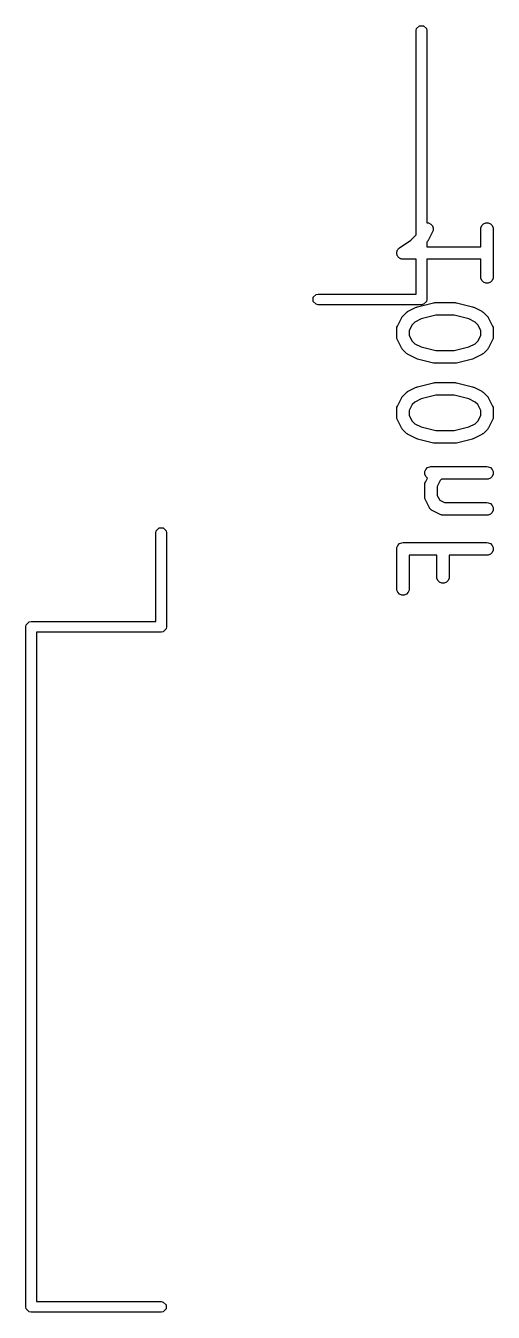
# Model space of a CAD drawing. Header units: millimetres. Extents: x 60 to 220, y -152 to -53.
# Drawn here: x 95.44 to 101, y -116.16 to -100.84 of the extents above; entities that cross this region are included whole.
import ezdxf

# ---------------------------------------------------------------- set-up
doc = ezdxf.new("R2010")
doc.units = ezdxf.units.MM
doc.layers.add('F.Silkscreen', color=41, linetype='CONTINUOUS', true_color=0xf2eda1)

msp = doc.modelspace()

# ---------------------------------------------------------------- linework, layer by layer
at = {"layer": 'F.Silkscreen', "linetype": 'CONTINUOUS'}
for p, q in [((100.0865, -100.9), (100.091334, -100.8757)), ((100.0865, -103.332537), (100.0865, -100.9)), ((100.091334, -100.8757), (100.1257, -100.841334)), ((100.1257, -100.841334), (100.1743, -100.841334)), ((100.1743, -100.841334), (100.208666, -100.8757)), ((100.208666, -100.8757), (100.2135, -100.9)), ((100.2135, -100.9), (100.2135, -103.188063)), ((100.2135, -103.188063), (100.235342, -103.189615)), ((100.235342, -103.189615), (100.261517, -103.202703)), ((100.261517, -103.202703), (100.28069, -103.22481)), ((100.28069, -103.22481), (100.289944, -103.252572)), ((100.289944, -103.252572), (100.28787, -103.281762)), ((100.854819, -103.261952), (100.85626, -103.24732)), ((100.854819, -103.472666), (100.854819, -103.261952)), ((100.85626, -103.24732), (100.867459, -103.220284)), ((100.867459, -103.220284), (100.888151, -103.199592)), ((100.888151, -103.199592), (100.915187, -103.188393)), ((100.915187, -103.188393), (100.944451, -103.188393)), ((100.944451, -103.188393), (100.971487, -103.199592)), ((100.971487, -103.199592), (100.992179, -103.220284)), ((100.992179, -103.220284), (101.003378, -103.24732)), ((101.003378, -103.24732), (101.004819, -103.261952)), ((101.004819, -103.261952), (101.004819, -103.83338)), ((99.888216, -103.485262), (100.024894, -103.394143)), ((100.024894, -103.394143), (100.0865, -103.332537)), ((100.220947, -103.410223), (100.2135, -103.41767)), ((100.2135, -103.41767), (100.2135, -103.472666)), ((100.225667, -103.404472), (100.220947, -103.410223)), ((100.227164, -103.403174), (100.225667, -103.404472)), ((100.228583, -103.400919), (100.227164, -103.403174)), ((100.230275, -103.398858), (100.228583, -103.400919)), ((100.231033, -103.397025), (100.230275, -103.398858)), ((100.234996, -103.390731), (100.231033, -103.397025)), ((100.282615, -103.295493), (100.234996, -103.390731)), ((100.28787, -103.281762), (100.282615, -103.295493)), ((99.854819, -103.547587), (99.85626, -103.540382)), ((99.85626, -103.554871), (99.854819, -103.547587)), ((99.85626, -103.533034), (99.859101, -103.526173)), ((99.85626, -103.540382), (99.85626, -103.533034)), ((99.85626, -103.562298), (99.85626, -103.554871)), ((99.859072, -103.569086), (99.85626, -103.562298)), ((99.860498, -103.576295), (99.859072, -103.569086)), ((99.859101, -103.526173), (99.860558, -103.518893)), ((99.864617, -103.582473), (99.860498, -103.576295)), ((99.860558, -103.518893), (99.864646, -103.512787)), ((99.864646, -103.512787), (99.867459, -103.505998)), ((99.867459, -103.505998), (99.872709, -103.500747)), ((99.872709, -103.500747), (99.876841, -103.494578)), ((99.876841, -103.494578), (99.888099, -103.485357)), ((99.888099, -103.485357), (99.888151, -103.485306)), ((99.888151, -103.485306), (99.888173, -103.485296)), ((99.888173, -103.485296), (99.888216, -103.485262)), ((100.2135, -103.472666), (100.854819, -103.472666)), ((99.867459, -103.589334), (99.864617, -103.582473)), ((99.872654, -103.594529), (99.867459, -103.589334)), ((99.876731, -103.600644), (99.872654, -103.594529)), ((99.8829, -103.604775), (99.876731, -103.600644)), ((99.888151, -103.610026), (99.8829, -103.604775)), ((99.89494, -103.612838), (99.888151, -103.610026)), ((99.901046, -103.616927), (99.89494, -103.612838)), ((99.908326, -103.618383), (99.901046, -103.616927)), ((99.915187, -103.621225), (99.908326, -103.618383)), ((99.929663, -103.62265), (99.915187, -103.621225)), ((99.92974, -103.622666), (99.929663, -103.62265)), ((99.929766, -103.62266), (99.92974, -103.622666)), ((99.929819, -103.622666), (99.929766, -103.62266)), ((100.0865, -103.622666), (99.929819, -103.622666)), ((100.0865, -104.0365), (100.0865, -103.622666)), ((100.854819, -103.622666), (100.2135, -103.622666)), ((100.2135, -103.622666), (100.2135, -104.1)), ((100.854819, -103.83338), (100.854819, -103.622666)), ((100.85626, -103.848012), (100.854819, -103.83338)), ((100.867459, -103.875048), (100.85626, -103.848012)), ((100.888151, -103.89574), (100.867459, -103.875048)), ((100.992179, -103.875048), (100.971487, -103.89574)), ((101.003378, -103.848012), (100.992179, -103.875048)), ((101.004819, -103.83338), (101.003378, -103.848012)), ((98.8957, -104.041334), (98.92, -104.0365)), ((98.92, -104.0365), (100.0865, -104.0365)), ((100.915187, -103.906939), (100.888151, -103.89574)), ((100.944451, -103.906939), (100.915187, -103.906939)), ((100.971487, -103.89574), (100.944451, -103.906939)), ((98.861334, -104.0757), (98.8957, -104.041334)), ((98.861334, -104.1243), (98.861334, -104.0757)), ((98.8957, -104.158666), (98.861334, -104.1243)), ((98.92, -104.1635), (98.8957, -104.158666)), ((100.15, -104.1635), (98.92, -104.1635)), ((100.094395, -104.191945), (100.100485, -104.189615)), ((100.100485, -104.189615), (100.101025, -104.189576)), ((100.101025, -104.189576), (100.102105, -104.189191)), ((100.102105, -104.189191), (100.292581, -104.141572)), ((100.1743, -104.158666), (100.15, -104.1635)), ((100.208666, -104.1243), (100.1743, -104.158666)), ((100.2135, -104.1), (100.208666, -104.1243)), ((100.292581, -104.141572), (100.295117, -104.141196)), ((100.295117, -104.141196), (100.296139, -104.140774)), ((100.296139, -104.140774), (100.301651, -104.140231)), ((100.301651, -104.140231), (100.307125, -104.139422)), ((100.307125, -104.139422), (100.308217, -104.139584)), ((100.308217, -104.139584), (100.310771, -104.139333)), ((100.310771, -104.139333), (100.548866, -104.139333)), ((100.548866, -104.139333), (100.551419, -104.139584)), ((100.551419, -104.139584), (100.552512, -104.139422)), ((100.552512, -104.139422), (100.557985, -104.140231)), ((100.557985, -104.140231), (100.563498, -104.140774)), ((100.563498, -104.140774), (100.564519, -104.141196)), ((100.564519, -104.141196), (100.567056, -104.141572)), ((100.567056, -104.141572), (100.757532, -104.189191)), ((100.757532, -104.189191), (100.758611, -104.189576)), ((100.758611, -104.189576), (100.759151, -104.189615)), ((100.759151, -104.189615), (100.765232, -104.191942)), ((99.862737, -104.418887), (99.910356, -104.323649)), ((99.910356, -104.323649), (99.91432, -104.317349)), ((99.91432, -104.317349), (99.915078, -104.315522)), ((99.915078, -104.315522), (99.916766, -104.313465)), ((99.916766, -104.313465), (99.918188, -104.311206)), ((99.918188, -104.311206), (99.919686, -104.309906)), ((99.919686, -104.309906), (99.924405, -104.304157)), ((99.924405, -104.304157), (99.972024, -104.256538)), ((99.972024, -104.256538), (99.977773, -104.251819)), ((99.977773, -104.251819), (99.979073, -104.250321)), ((99.979073, -104.250321), (99.981332, -104.248899)), ((99.981332, -104.248899), (99.983389, -104.247211)), ((99.983389, -104.247211), (99.985216, -104.246453)), ((99.985216, -104.246453), (99.991516, -104.242489)), ((99.991516, -104.242489), (100.086754, -104.19487)), ((100.146471, -104.332716), (100.069484, -104.37121)), ((100.086754, -104.19487), (100.087823, -104.19446)), ((100.087823, -104.19446), (100.088259, -104.194138)), ((100.088259, -104.194138), (100.094395, -104.191945)), ((100.320005, -104.289333), (100.146471, -104.332716)), ((100.539632, -104.289333), (100.320005, -104.289333)), ((100.713166, -104.332716), (100.539632, -104.289333)), ((100.790153, -104.37121), (100.713166, -104.332716)), ((100.765232, -104.191942), (100.771378, -104.194138)), ((100.771378, -104.194138), (100.771813, -104.19446)), ((100.771813, -104.19446), (100.772883, -104.19487)), ((100.772883, -104.19487), (100.868121, -104.242489)), ((100.868121, -104.242489), (100.874417, -104.246452)), ((100.874417, -104.246452), (100.876247, -104.24721)), ((100.876247, -104.24721), (100.878305, -104.248899)), ((100.878305, -104.248899), (100.880564, -104.250321)), ((100.880564, -104.250321), (100.881863, -104.251819)), ((100.881863, -104.251819), (100.887612, -104.256537)), ((100.887612, -104.256537), (100.935232, -104.304156)), ((100.935232, -104.304156), (100.93995, -104.309905)), ((100.93995, -104.309905), (100.94145, -104.311206)), ((100.94145, -104.311206), (100.942872, -104.313465)), ((100.942872, -104.313465), (100.94456, -104.315522)), ((100.94456, -104.315522), (100.945317, -104.317349)), ((100.945317, -104.317349), (100.949282, -104.323649)), ((100.949282, -104.323649), (100.996901, -104.418887)), ((99.854819, -104.452428), (99.85626, -104.437796)), ((99.854819, -104.547666), (99.854819, -104.452428)), ((99.85626, -104.437796), (99.857291, -104.435306)), ((99.857291, -104.435306), (99.857482, -104.432619)), ((99.857482, -104.432619), (99.862737, -104.418887)), ((100.039077, -104.401617), (100.004819, -104.470133)), ((100.004819, -104.470133), (100.004819, -104.529961)), ((100.069484, -104.37121), (100.039077, -104.401617)), ((100.820561, -104.401617), (100.790153, -104.37121)), ((100.854819, -104.470133), (100.820561, -104.401617)), ((100.854819, -104.529961), (100.854819, -104.470133)), ((100.996901, -104.418887), (101.002156, -104.432618)), ((101.002156, -104.432618), (101.002347, -104.435307)), ((101.002347, -104.435307), (101.003378, -104.437796)), ((101.003378, -104.437796), (101.004819, -104.452428)), ((101.004819, -104.452428), (101.004819, -104.547666)), ((99.85626, -104.562298), (99.854819, -104.547666)), ((99.857291, -104.564787), (99.85626, -104.562298)), ((99.857482, -104.567475), (99.857291, -104.564787)), ((99.862737, -104.581207), (99.857482, -104.567475)), ((99.910356, -104.676445), (99.862737, -104.581207)), ((100.004819, -104.529961), (100.039077, -104.598477)), ((100.039077, -104.598477), (100.069484, -104.628884)), ((100.069484, -104.628884), (100.146471, -104.667377)), ((100.713166, -104.667377), (100.790153, -104.628883)), ((100.790153, -104.628883), (100.820561, -104.598476)), ((100.820561, -104.598476), (100.854819, -104.529961)), ((100.996901, -104.581207), (100.949282, -104.676445)), ((101.002156, -104.567476), (100.996901, -104.581207)), ((101.002347, -104.564786), (101.002156, -104.567476)), ((101.003378, -104.562298), (101.002347, -104.564786)), ((101.004819, -104.547666), (101.003378, -104.562298)), ((99.91432, -104.682744), (99.910356, -104.676445)), ((99.915078, -104.684572), (99.91432, -104.682744)), ((99.916766, -104.686628), (99.915078, -104.684572)), ((99.918188, -104.688888), (99.916766, -104.686628)), ((99.919686, -104.690187), (99.918188, -104.688888)), ((99.924405, -104.695937), (99.919686, -104.690187)), ((99.972024, -104.743556), (99.924405, -104.695937)), ((99.977773, -104.748274), (99.972024, -104.743556)), ((99.979073, -104.749773), (99.977773, -104.748274)), ((99.981332, -104.751194), (99.979073, -104.749773)), ((99.983389, -104.752883), (99.981332, -104.751194)), ((99.985216, -104.75364), (99.983389, -104.752883)), ((99.991516, -104.757605), (99.985216, -104.75364)), ((100.086754, -104.805224), (99.991516, -104.757605)), ((100.146471, -104.667377), (100.320005, -104.710761)), ((100.320005, -104.710761), (100.539632, -104.710761)), ((100.539632, -104.710761), (100.713166, -104.667377)), ((100.868121, -104.757605), (100.772883, -104.805224)), ((100.874417, -104.753641), (100.868121, -104.757605)), ((100.876247, -104.752884), (100.874417, -104.753641)), ((100.878305, -104.751194), (100.876247, -104.752884)), ((100.880564, -104.749773), (100.878305, -104.751194)), ((100.881863, -104.748274), (100.880564, -104.749773)), ((100.887612, -104.743557), (100.881863, -104.748274)), ((100.935232, -104.695938), (100.887612, -104.743557)), ((100.93995, -104.690188), (100.935232, -104.695938)), ((100.94145, -104.688888), (100.93995, -104.690188)), ((100.942872, -104.686628), (100.94145, -104.688888)), ((100.94456, -104.684572), (100.942872, -104.686628)), ((100.945317, -104.682744), (100.94456, -104.684572)), ((100.949282, -104.676445), (100.945317, -104.682744)), ((100.087823, -104.805633), (100.086754, -104.805224)), ((100.088259, -104.805956), (100.087823, -104.805633)), ((100.094395, -104.808148), (100.088259, -104.805956)), ((100.100485, -104.810479), (100.094395, -104.808148)), ((100.101025, -104.810517), (100.100485, -104.810479)), ((100.102105, -104.810903), (100.101025, -104.810517)), ((100.292581, -104.858522), (100.102105, -104.810903)), ((100.295117, -104.858897), (100.292581, -104.858522)), ((100.296139, -104.85932), (100.295117, -104.858897)), ((100.301651, -104.859862), (100.296139, -104.85932)), ((100.307125, -104.860672), (100.301651, -104.859862)), ((100.308217, -104.860509), (100.307125, -104.860672)), ((100.310771, -104.860761), (100.308217, -104.860509)), ((100.548866, -104.860761), (100.310771, -104.860761)), ((100.551419, -104.860509), (100.548866, -104.860761)), ((100.552512, -104.860672), (100.551419, -104.860509)), ((100.557985, -104.859862), (100.552512, -104.860672)), ((100.563498, -104.85932), (100.557985, -104.859862)), ((100.564519, -104.858897), (100.563498, -104.85932)), ((100.567056, -104.858522), (100.564519, -104.858897)), ((100.757532, -104.810903), (100.567056, -104.858522)), ((100.758611, -104.810517), (100.757532, -104.810903)), ((100.759151, -104.810479), (100.758611, -104.810517)), ((100.765232, -104.808151), (100.759151, -104.810479)), ((100.771378, -104.805956), (100.765232, -104.808151)), ((100.771813, -104.805633), (100.771378, -104.805956)), ((100.772883, -104.805224), (100.771813, -104.805633)), ((100.102105, -105.141572), (100.292581, -105.093953)), ((100.292581, -105.093953), (100.295117, -105.093577)), ((100.295117, -105.093577), (100.296139, -105.093155)), ((100.296139, -105.093155), (100.301651, -105.092612)), ((100.301651, -105.092612), (100.307125, -105.091803)), ((100.307125, -105.091803), (100.308217, -105.091965)), ((100.308217, -105.091965), (100.310771, -105.091714)), ((100.310771, -105.091714), (100.548866, -105.091714)), ((100.548866, -105.091714), (100.551419, -105.091965)), ((100.551419, -105.091965), (100.552512, -105.091803)), ((100.552512, -105.091803), (100.557985, -105.092612)), ((100.557985, -105.092612), (100.563498, -105.093155)), ((100.563498, -105.093155), (100.564519, -105.093577)), ((100.564519, -105.093577), (100.567056, -105.093953)), ((100.567056, -105.093953), (100.757532, -105.141572)), ((99.918188, -105.263587), (99.919686, -105.262287)), ((99.919686, -105.262287), (99.924405, -105.256538)), ((99.924405, -105.256538), (99.972024, -105.208919)), ((99.972024, -105.208919), (99.977773, -105.2042)), ((99.977773, -105.2042), (99.979073, -105.202702)), ((99.979073, -105.202702), (99.981332, -105.20128)), ((99.981332, -105.20128), (99.983389, -105.199592)), ((99.983389, -105.199592), (99.985216, -105.198834)), ((99.985216, -105.198834), (99.991516, -105.19487)), ((99.991516, -105.19487), (100.086754, -105.147251)), ((100.086754, -105.147251), (100.087823, -105.146841)), ((100.087823, -105.146841), (100.088259, -105.146519)), ((100.088259, -105.146519), (100.094395, -105.144326)), ((100.094395, -105.144326), (100.100485, -105.141996)), ((100.100485, -105.141996), (100.101025, -105.141957)), ((100.101025, -105.141957), (100.102105, -105.141572)), ((100.320005, -105.241714), (100.146471, -105.285097)), ((100.539632, -105.241714), (100.320005, -105.241714)), ((100.713166, -105.285097), (100.539632, -105.241714)), ((100.757532, -105.141572), (100.758611, -105.141957)), ((100.758611, -105.141957), (100.759151, -105.141996)), ((100.759151, -105.141996), (100.765232, -105.144323)), ((100.765232, -105.144323), (100.771378, -105.146519)), ((100.771378, -105.146519), (100.771813, -105.146841)), ((100.771813, -105.146841), (100.772883, -105.147251)), ((100.772883, -105.147251), (100.868121, -105.19487)), ((100.868121, -105.19487), (100.874417, -105.198833)), ((100.874417, -105.198833), (100.876247, -105.199591)), ((100.876247, -105.199591), (100.878305, -105.20128)), ((100.878305, -105.20128), (100.880564, -105.202702)), ((100.880564, -105.202702), (100.881863, -105.2042)), ((100.881863, -105.2042), (100.887612, -105.208918)), ((100.887612, -105.208918), (100.935232, -105.256537)), ((100.935232, -105.256537), (100.93995, -105.262286)), ((100.93995, -105.262286), (100.94145, -105.263587)), ((99.854819, -105.404809), (99.85626, -105.390177)), ((99.854819, -105.500047), (99.854819, -105.404809)), ((99.85626, -105.390177), (99.857291, -105.387687)), ((99.857291, -105.387687), (99.857482, -105.385)), ((99.857482, -105.385), (99.862737, -105.371268)), ((99.862737, -105.371268), (99.910356, -105.27603)), ((99.910356, -105.27603), (99.91432, -105.26973)), ((99.91432, -105.26973), (99.915078, -105.267903)), ((99.915078, -105.267903), (99.916766, -105.265846)), ((99.916766, -105.265846), (99.918188, -105.263587)), ((100.039077, -105.353998), (100.004819, -105.422514)), ((100.069484, -105.323591), (100.039077, -105.353998)), ((100.146471, -105.285097), (100.069484, -105.323591)), ((100.790153, -105.323591), (100.713166, -105.285097)), ((100.820561, -105.353998), (100.790153, -105.323591)), ((100.854819, -105.422514), (100.820561, -105.353998)), ((100.94145, -105.263587), (100.942872, -105.265846)), ((100.942872, -105.265846), (100.94456, -105.267903)), ((100.94456, -105.267903), (100.945317, -105.26973)), ((100.945317, -105.26973), (100.949282, -105.27603)), ((100.949282, -105.27603), (100.996901, -105.371268)), ((100.996901, -105.371268), (101.002156, -105.384999)), ((101.002156, -105.384999), (101.002347, -105.387688)), ((101.002347, -105.387688), (101.003378, -105.390177)), ((101.003378, -105.390177), (101.004819, -105.404809)), ((101.004819, -105.404809), (101.004819, -105.500047)), ((99.85626, -105.514679), (99.854819, -105.500047)), ((99.857291, -105.517168), (99.85626, -105.514679)), ((99.857482, -105.519856), (99.857291, -105.517168)), ((99.862737, -105.533588), (99.857482, -105.519856)), ((99.910356, -105.628826), (99.862737, -105.533588)), ((100.004819, -105.422514), (100.004819, -105.482342)), ((100.004819, -105.482342), (100.039077, -105.550858)), ((100.039077, -105.550858), (100.069484, -105.581265)), ((100.790153, -105.581264), (100.820561, -105.550857)), ((100.820561, -105.550857), (100.854819, -105.482342)), ((100.854819, -105.482342), (100.854819, -105.422514)), ((100.996901, -105.533588), (100.949282, -105.628826)), ((101.002156, -105.519857), (100.996901, -105.533588)), ((101.002347, -105.517167), (101.002156, -105.519857)), ((101.003378, -105.514679), (101.002347, -105.517167)), ((101.004819, -105.500047), (101.003378, -105.514679)), ((99.91432, -105.635125), (99.910356, -105.628826)), ((99.915078, -105.636953), (99.91432, -105.635125)), ((99.916766, -105.639009), (99.915078, -105.636953)), ((99.918188, -105.641269), (99.916766, -105.639009)), ((99.919686, -105.642568), (99.918188, -105.641269)), ((99.924405, -105.648318), (99.919686, -105.642568)), ((99.972024, -105.695937), (99.924405, -105.648318)), ((99.977773, -105.700655), (99.972024, -105.695937)), ((99.979073, -105.702154), (99.977773, -105.700655)), ((99.981332, -105.703575), (99.979073, -105.702154)), ((99.983389, -105.705264), (99.981332, -105.703575)), ((99.985216, -105.706021), (99.983389, -105.705264)), ((99.991516, -105.709986), (99.985216, -105.706021)), ((100.086754, -105.757605), (99.991516, -105.709986)), ((100.069484, -105.581265), (100.146471, -105.619758)), ((100.146471, -105.619758), (100.320005, -105.663142)), ((100.320005, -105.663142), (100.539632, -105.663142)), ((100.539632, -105.663142), (100.713166, -105.619758)), ((100.713166, -105.619758), (100.790153, -105.581264)), ((100.868121, -105.709986), (100.772883, -105.757605)), ((100.874417, -105.706022), (100.868121, -105.709986)), ((100.876247, -105.705265), (100.874417, -105.706022)), ((100.878305, -105.703575), (100.876247, -105.705265)), ((100.880564, -105.702154), (100.878305, -105.703575)), ((100.881863, -105.700655), (100.880564, -105.702154)), ((100.887612, -105.695938), (100.881863, -105.700655)), ((100.935232, -105.648319), (100.887612, -105.695938)), ((100.93995, -105.642569), (100.935232, -105.648319)), ((100.94145, -105.641269), (100.93995, -105.642569)), ((100.942872, -105.639009), (100.94145, -105.641269)), ((100.94456, -105.636953), (100.942872, -105.639009)), ((100.945317, -105.635125), (100.94456, -105.636953)), ((100.949282, -105.628826), (100.945317, -105.635125)), ((100.087823, -105.758014), (100.086754, -105.757605)), ((100.088259, -105.758337), (100.087823, -105.758014)), ((100.094395, -105.760529), (100.088259, -105.758337)), ((100.100485, -105.76286), (100.094395, -105.760529)), ((100.101025, -105.762898), (100.100485, -105.76286)), ((100.102105, -105.763284), (100.101025, -105.762898)), ((100.292581, -105.810903), (100.102105, -105.763284)), ((100.295117, -105.811278), (100.292581, -105.810903)), ((100.296139, -105.811701), (100.295117, -105.811278)), ((100.301651, -105.812243), (100.296139, -105.811701)), ((100.307125, -105.813053), (100.301651, -105.812243)), ((100.308217, -105.81289), (100.307125, -105.813053)), ((100.310771, -105.813142), (100.308217, -105.81289)), ((100.548866, -105.813142), (100.310771, -105.813142)), ((100.551419, -105.81289), (100.548866, -105.813142)), ((100.552512, -105.813053), (100.551419, -105.81289)), ((100.557985, -105.812243), (100.552512, -105.813053)), ((100.563498, -105.811701), (100.557985, -105.812243)), ((100.564519, -105.811278), (100.563498, -105.811701)), ((100.567056, -105.810903), (100.564519, -105.811278)), ((100.757532, -105.763284), (100.567056, -105.810903)), ((100.758611, -105.762898), (100.757532, -105.763284)), ((100.759151, -105.76286), (100.758611, -105.762898)), ((100.765232, -105.760532), (100.759151, -105.76286)), ((100.771378, -105.758337), (100.765232, -105.760532)), ((100.771813, -105.758014), (100.771378, -105.758337)), ((100.772883, -105.757605), (100.771813, -105.758014)), ((100.189593, -106.152082), (100.200792, -106.125046)), ((100.189593, -106.181346), (100.189593, -106.152082)), ((100.200792, -106.208382), (100.189593, -106.181346)), ((100.200792, -106.125046), (100.221484, -106.104354)), ((100.221484, -106.104354), (100.24852, -106.093155)), ((100.24852, -106.093155), (100.263152, -106.091714)), ((100.263152, -106.091714), (100.929819, -106.091714)), ((100.929819, -106.091714), (100.944451, -106.093155)), ((100.944451, -106.093155), (100.971487, -106.104354)), ((100.971487, -106.104354), (100.992179, -106.125046)), ((100.992179, -106.125046), (101.003378, -106.152082)), ((101.003378, -106.181346), (100.992179, -106.208382)), ((101.003378, -106.152082), (101.003378, -106.181346)), ((100.188152, -106.309571), (100.189593, -106.294939)), ((100.188152, -106.452428), (100.188152, -106.309571)), ((100.189593, -106.294939), (100.190624, -106.292449)), ((100.190624, -106.292449), (100.190815, -106.289762)), ((100.190815, -106.289762), (100.19607, -106.27603)), ((100.19607, -106.27603), (100.220193, -106.227783)), ((100.220193, -106.227783), (100.200792, -106.208382)), ((100.37241, -106.25876), (100.338152, -106.327276)), ((100.338152, -106.327276), (100.338152, -106.434723)), ((100.389456, -106.241714), (100.37241, -106.25876)), ((100.929819, -106.241714), (100.389456, -106.241714)), ((100.944451, -106.240273), (100.929819, -106.241714)), ((100.971487, -106.229074), (100.944451, -106.240273)), ((100.992179, -106.208382), (100.971487, -106.229074)), ((100.189593, -106.46706), (100.188152, -106.452428)), ((100.190624, -106.469549), (100.189593, -106.46706)), ((100.190815, -106.472237), (100.190624, -106.469549)), ((100.19607, -106.485969), (100.190815, -106.472237)), ((100.243689, -106.581207), (100.19607, -106.485969)), ((100.338152, -106.434723), (100.366672, -106.491764)), ((100.245229, -106.583654), (100.243689, -106.581207)), ((100.245614, -106.584808), (100.245229, -106.583654)), ((100.246859, -106.586244), (100.245614, -106.584808)), ((100.251521, -106.59365), (100.246859, -106.586244)), ((100.258625, -106.599811), (100.251521, -106.59365)), ((100.264787, -106.606916), (100.258625, -106.599811)), ((100.272192, -106.611577), (100.264787, -106.606916)), ((100.273629, -106.612823), (100.272192, -106.611577)), ((100.274782, -106.613207), (100.273629, -106.612823)), ((100.27723, -106.614748), (100.274782, -106.613207)), ((100.372468, -106.662367), (100.27723, -106.614748)), ((100.366672, -106.491764), (100.423714, -106.520285)), ((100.423714, -106.520285), (100.929819, -106.520285)), ((100.929819, -106.520285), (100.944451, -106.521726)), ((100.944451, -106.521726), (100.971487, -106.532925)), ((100.971487, -106.532925), (100.992179, -106.553617)), ((100.992179, -106.636953), (100.971487, -106.657645)), ((100.992179, -106.553617), (101.003378, -106.580653)), ((101.003378, -106.609917), (100.992179, -106.636953)), ((101.003378, -106.580653), (101.003378, -106.609917)), ((100.386199, -106.667622), (100.372468, -106.662367)), ((100.388888, -106.667813), (100.386199, -106.667622)), ((100.391377, -106.668844), (100.388888, -106.667813)), ((100.406009, -106.670285), (100.391377, -106.668844)), ((100.929819, -106.670285), (100.406009, -106.670285)), ((100.944451, -106.668844), (100.929819, -106.670285)), ((100.971487, -106.657645), (100.944451, -106.668844)), ((96.9865, -106.88), (96.991334, -106.8557)), ((96.9865, -107.9365), (96.9865, -106.88)), ((96.991334, -106.8557), (97.0257, -106.821334)), ((97.0257, -106.821334), (97.0743, -106.821334)), ((97.0743, -106.821334), (97.108666, -106.8557)), ((97.108666, -106.8557), (97.1135, -106.88)), ((97.1135, -106.88), (97.1135, -108)), ((99.854819, -107.071476), (99.85626, -107.056844)), ((99.854819, -107.547666), (99.854819, -107.071476)), ((99.85626, -107.056844), (99.867459, -107.029808)), ((99.867459, -107.029808), (99.888151, -107.009116)), ((99.888151, -107.009116), (99.915187, -106.997917)), ((99.915187, -106.997917), (99.929819, -106.996476)), ((99.929819, -106.996476), (100.929819, -106.996476)), ((100.929819, -106.996476), (100.944451, -106.997917)), ((100.944451, -106.997917), (100.971487, -107.009116)), ((100.971487, -107.009116), (100.992179, -107.029808)), ((100.992179, -107.029808), (101.003378, -107.056844)), ((101.003378, -107.086108), (100.992179, -107.113144)), ((101.003378, -107.056844), (101.003378, -107.086108)), ((100.331009, -107.146476), (100.004819, -107.146476)), ((100.004819, -107.146476), (100.004819, -107.547666)), ((100.331009, -107.404809), (100.331009, -107.146476)), ((100.929819, -107.146476), (100.481009, -107.146476)), ((100.481009, -107.146476), (100.481009, -107.404809)), ((100.944451, -107.145035), (100.929819, -107.146476)), ((100.971487, -107.133836), (100.944451, -107.145035)), ((100.992179, -107.113144), (100.971487, -107.133836)), ((100.33245, -107.419441), (100.331009, -107.404809)), ((100.481009, -107.404809), (100.479568, -107.419441)), ((99.85626, -107.562298), (99.854819, -107.547666)), ((100.004819, -107.547666), (100.003378, -107.562298)), ((100.343649, -107.446477), (100.33245, -107.419441)), ((100.364341, -107.467169), (100.343649, -107.446477)), ((100.391377, -107.478368), (100.364341, -107.467169)), ((100.420641, -107.478368), (100.391377, -107.478368)), ((100.447677, -107.467169), (100.420641, -107.478368)), ((100.468369, -107.446477), (100.447677, -107.467169)), ((100.479568, -107.419441), (100.468369, -107.446477)), ((99.867459, -107.589334), (99.85626, -107.562298)), ((99.888151, -107.610026), (99.867459, -107.589334)), ((99.915187, -107.621225), (99.888151, -107.610026)), ((99.944451, -107.621225), (99.915187, -107.621225)), ((99.971487, -107.610026), (99.944451, -107.621225)), ((99.992179, -107.589334), (99.971487, -107.610026)), ((100.003378, -107.562298), (99.992179, -107.589334)), ((95.4365, -108), (95.441334, -107.9757)), ((95.4365, -116.1), (95.4365, -108)), ((95.441334, -107.9757), (95.4757, -107.941334)), ((95.4757, -107.941334), (95.5, -107.9365)), ((95.5, -107.9365), (96.9865, -107.9365)), ((97.1135, -108), (97.108666, -108.0243)), ((97.05, -108.0635), (95.5635, -108.0635)), ((95.5635, -108.0635), (95.5635, -116.0365)), ((97.0743, -108.058666), (97.05, -108.0635)), ((97.108666, -108.0243), (97.0743, -108.058666)), ((95.441334, -116.1243), (95.4365, -116.1)), ((95.4757, -116.158666), (95.441334, -116.1243)), ((95.5635, -116.0365), (97.05, -116.0365)), ((97.05, -116.0365), (97.0743, -116.041334)), ((97.0743, -116.041334), (97.108666, -116.0757)), ((97.108666, -116.1243), (97.0743, -116.158666)), ((97.108666, -116.0757), (97.108666, -116.1243)), ((95.5, -116.1635), (95.4757, -116.158666)), ((97.05, -116.1635), (95.5, -116.1635)), ((97.0743, -116.158666), (97.05, -116.1635))]:
    msp.add_line(p, q, dxfattribs=at)

doc.saveas('drawing.dxf')
